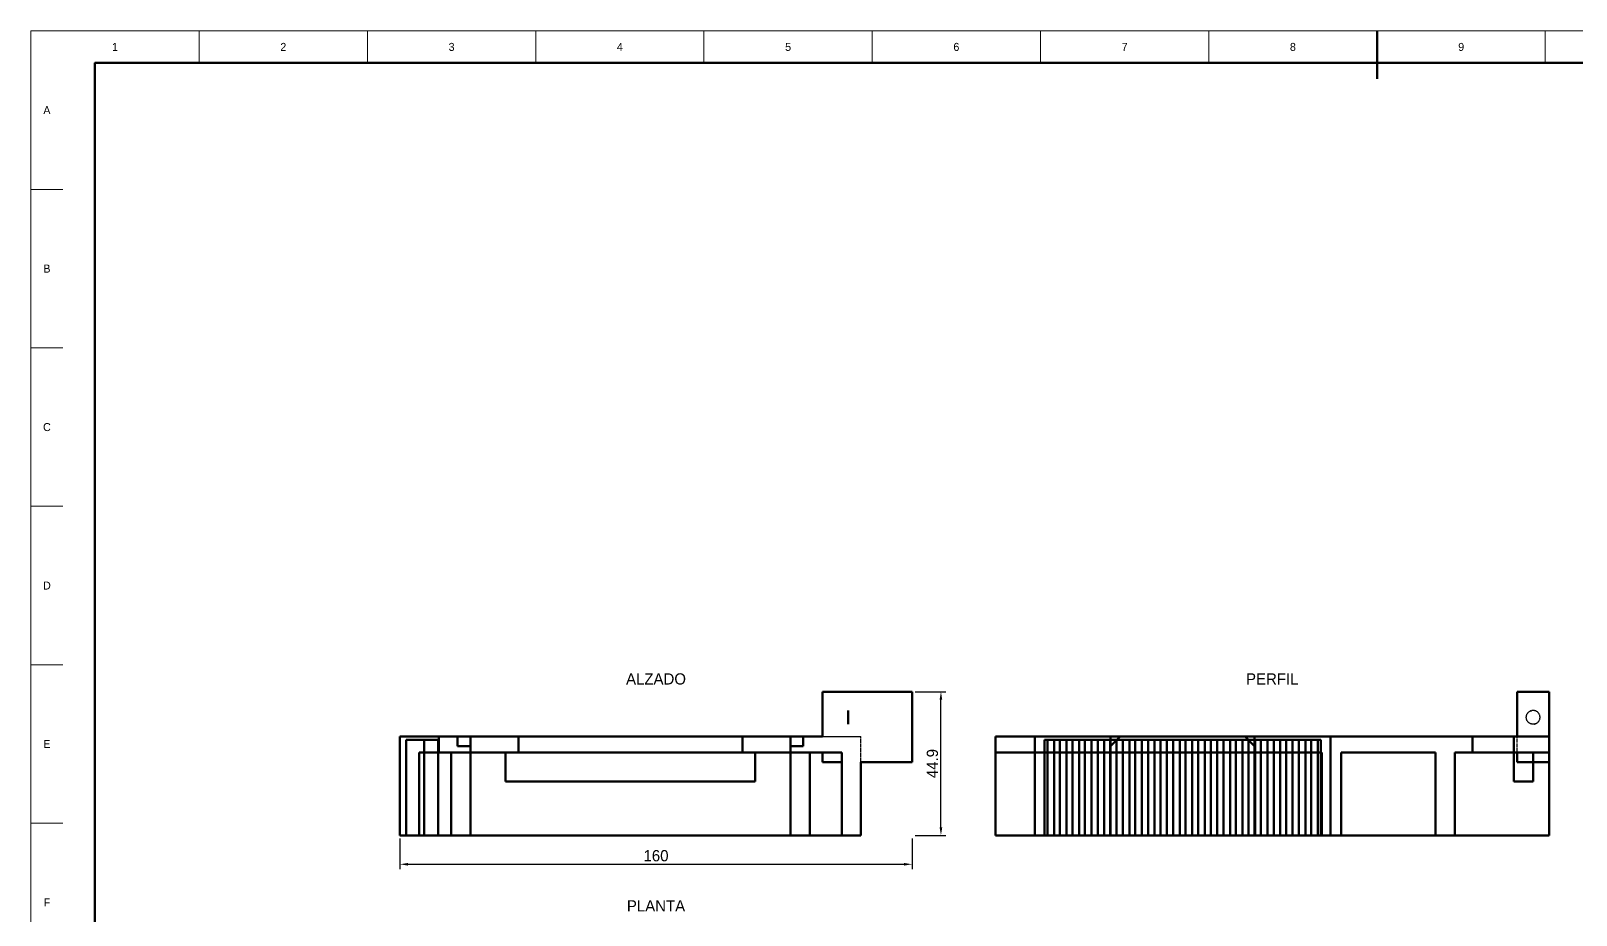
# Model space of a CAD drawing. Header units: millimetres. Extents: x 0 to 841, y 0 to 594.
# Drawn here: x 0 to 482.7, y 317.8 to 594 of the extents above; entities that cross this region are included whole.
import ezdxf
from ezdxf.enums import TextEntityAlignment as Align

# ---------------------------------------------------------------- set-up
doc = ezdxf.new("R2010")
doc.units = ezdxf.units.MM
doc.linetypes.add('DASHED', pattern=[1.524, 1.27, -0.254])
for name, color, linetype, lineweight in [('COTAS', 7, 'CONTINUOUS', 25), ('FINA', 7, 'CONTINUOUS', 18), ('NORMA', 7, 'CONTINUOUS', 70), ('OCULTA', 8, 'DASHED', 25), ('TEXTO', 7, 'CONTINUOUS', 25), ('VISIBLE', 7, 'CONTINUOUS', 50)]:
    doc.layers.add(name, color=color, linetype=linetype, lineweight=lineweight)
doc.dimstyles.new('F3D_1000', dxfattribs={"dimtxt": 3.5, "dimasz": 2.5, "dimexe": 1.5, "dimexo": 1, "dimgap": 0.9, "dimtad": 1, "dimdec": 1, "dimdsep": 46, "dimcen": 2.5, "dimazin": 3, "dimtfac": 1, "dimtmove": 0, "dimatfit": 3})

msp = doc.modelspace()

# ---------------------------------------------------------------- linework, layer by layer
at = {"layer": 'FINA'}
for p, q in [((52.56, 584), (52.56, 594)), ((105.12, 584), (105.12, 594)), ((157.69, 584), (157.69, 594)), ((210.25, 584), (210.25, 594)), ((262.81, 584), (262.81, 594)), ((315.38, 584), (315.38, 594)), ((367.94, 584), (367.94, 594)), ((420.5, 584), (420.5, 594)), ((473.06, 584), (473.06, 594)), ((0, 544.5), (10, 544.5)), ((0, 495), (10, 495)), ((0, 445.5), (10, 445.5)), ((0, 396), (10, 396)), ((0, 346.5), (10, 346.5))]:
    msp.add_line(p, q, dxfattribs=at)
msp.add_lwpolyline([(0, 0), (841, 0), (841, 594), (0, 594)], close=True, dxfattribs=at)
at = {"layer": 'NORMA'}
msp.add_line((420.5, 594), (420.5, 579), dxfattribs=at)
msp.add_lwpolyline([(20, 10), (831, 10), (831, 584), (20, 584)], close=True, dxfattribs=at)
at = {"layer": 'OCULTA'}
for p, q in [((247.27, 373.58), (247.27, 387.58)), ((247.27, 387.58), (247.27, 387.58)), ((247.27, 387.58), (275.27, 387.58)), ((275.27, 365.58), (275.27, 387.58)), ((275.27, 387.58), (275.27, 387.58)), ((464.27, 365.58), (464.27, 387.58)), ((464.27, 387.58), (464.27, 387.58)), ((474.27, 387.58), (464.27, 387.58)), ((474.27, 365.58), (474.27, 387.58)), ((474.27, 387.58), (474.27, 387.58)), ((255.27, 381.72), (255.27, 381.73)), ((255.27, 381.71), (255.27, 381.72)), ((255.27, 381.69), (255.27, 381.71)), ((255.27, 381.65), (255.27, 381.69)), ((255.27, 381.61), (255.27, 381.65)), ((255.27, 381.56), (255.27, 381.61)), ((255.27, 381.51), (255.27, 381.56)), ((255.27, 381.44), (255.27, 381.51)), ((255.27, 381.37), (255.27, 381.44)), ((255.27, 381.28), (255.27, 381.37)), ((275.27, 381.72), (275.27, 381.73)), ((275.27, 381.71), (275.27, 381.72)), ((275.27, 381.69), (275.27, 381.71)), ((275.27, 381.65), (275.27, 381.69)), ((275.27, 381.61), (275.27, 381.65)), ((275.27, 381.56), (275.27, 381.61)), ((275.27, 381.51), (275.27, 381.56)), ((275.27, 381.44), (275.27, 381.51)), ((275.27, 381.37), (275.27, 381.44)), ((275.27, 381.28), (275.27, 381.37)), ((467.96, 381.28), (468.07, 381.37)), ((467.96, 381.28), (468.07, 381.37)), ((468.19, 381.44), (468.07, 381.37)), ((468.19, 381.44), (468.07, 381.37)), ((468.19, 381.44), (468.32, 381.51)), ((468.19, 381.44), (468.32, 381.51)), ((468.32, 381.51), (468.44, 381.56)), ((468.32, 381.51), (468.44, 381.56)), ((468.58, 381.61), (468.44, 381.56)), ((468.58, 381.61), (468.44, 381.56)), ((468.58, 381.61), (468.71, 381.65)), ((468.58, 381.61), (468.71, 381.65)), ((468.71, 381.65), (468.85, 381.69)), ((468.71, 381.65), (468.85, 381.69)), ((468.99, 381.71), (468.85, 381.69)), ((468.99, 381.71), (468.85, 381.69)), ((469.13, 381.72), (468.99, 381.71)), ((469.13, 381.72), (468.99, 381.71)), ((469.27, 381.73), (469.13, 381.72)), ((469.27, 381.73), (469.13, 381.72)), ((469.41, 381.72), (469.27, 381.73)), ((469.41, 381.72), (469.27, 381.73)), ((469.55, 381.71), (469.41, 381.72)), ((469.55, 381.71), (469.41, 381.72)), ((469.69, 381.69), (469.55, 381.71)), ((469.69, 381.69), (469.55, 381.71)), ((469.82, 381.65), (469.69, 381.69)), ((469.82, 381.65), (469.69, 381.69)), ((469.96, 381.61), (469.82, 381.65)), ((469.96, 381.61), (469.82, 381.65)), ((470.09, 381.56), (469.96, 381.61)), ((470.09, 381.56), (469.96, 381.61)), ((470.22, 381.51), (470.09, 381.56)), ((470.22, 381.51), (470.09, 381.56)), ((470.34, 381.44), (470.22, 381.51)), ((470.34, 381.44), (470.22, 381.51)), ((470.46, 381.37), (470.34, 381.44)), ((470.46, 381.37), (470.34, 381.44)), ((470.58, 381.28), (470.46, 381.37)), ((470.58, 381.28), (470.46, 381.37)), ((255.27, 381.19), (255.27, 381.28)), ((255.27, 381.1), (255.27, 381.19)), ((255.27, 381), (255.27, 381.1)), ((255.27, 380.89), (255.27, 381)), ((255.27, 380.77), (255.27, 380.89)), ((255.27, 380.65), (255.27, 380.77)), ((255.27, 380.53), (255.27, 380.65)), ((255.27, 380.4), (255.27, 380.53)), ((255.27, 380.27), (255.27, 380.4)), ((255.27, 380.13), (255.27, 380.27)), ((255.27, 380), (255.27, 380.13)), ((255.27, 379.86), (255.27, 380)), ((255.27, 379.72), (255.27, 379.86)), ((255.27, 379.58), (255.27, 379.72)), ((255.27, 379.44), (255.27, 379.58)), ((255.27, 379.3), (255.27, 379.44)), ((255.27, 379.16), (255.27, 379.3)), ((255.27, 379.02), (255.27, 379.16)), ((255.27, 378.89), (255.27, 379.02)), ((255.27, 378.76), (255.27, 378.89)), ((255.27, 378.63), (255.27, 378.76)), ((255.27, 378.5), (255.27, 378.63)), ((255.27, 378.38), (255.27, 378.5)), ((255.27, 378.27), (255.27, 378.38)), ((255.27, 378.27), (255.27, 378.16)), ((255.27, 378.06), (255.27, 378.16)), ((255.27, 377.96), (255.27, 378.06)), ((255.27, 377.87), (255.27, 377.96)), ((255.27, 377.87), (255.27, 377.79)), ((255.27, 377.72), (255.27, 377.79)), ((255.27, 377.65), (255.27, 377.72)), ((255.27, 377.65), (255.27, 377.59)), ((255.27, 377.54), (255.27, 377.59)), ((255.27, 377.54), (255.27, 377.5)), ((255.27, 377.47), (255.27, 377.5)), ((255.27, 377.45), (255.27, 377.47)), ((255.27, 377.45), (255.27, 377.43)), ((255.27, 377.43), (255.27, 377.43)), ((275.27, 381.19), (275.27, 381.28)), ((275.27, 381.1), (275.27, 381.19)), ((275.27, 381), (275.27, 381.1)), ((275.27, 380.89), (275.27, 381)), ((275.27, 380.77), (275.27, 380.89)), ((275.27, 380.65), (275.27, 380.77)), ((275.27, 380.53), (275.27, 380.65)), ((275.27, 380.4), (275.27, 380.53)), ((275.27, 380.27), (275.27, 380.4)), ((275.27, 380.13), (275.27, 380.27)), ((275.27, 380), (275.27, 380.13)), ((275.27, 379.86), (275.27, 380)), ((275.27, 379.72), (275.27, 379.86)), ((275.27, 379.58), (275.27, 379.72)), ((275.27, 379.44), (275.27, 379.58)), ((275.27, 379.3), (275.27, 379.44)), ((275.27, 379.16), (275.27, 379.3)), ((275.27, 379.02), (275.27, 379.16)), ((275.27, 378.89), (275.27, 379.02)), ((275.27, 378.76), (275.27, 378.89)), ((275.27, 378.63), (275.27, 378.76)), ((275.27, 378.5), (275.27, 378.63)), ((275.27, 378.38), (275.27, 378.5)), ((275.27, 378.27), (275.27, 378.38)), ((275.27, 378.27), (275.27, 378.16)), ((275.27, 378.06), (275.27, 378.16)), ((275.27, 377.96), (275.27, 378.06)), ((275.27, 377.87), (275.27, 377.96)), ((275.27, 377.87), (275.27, 377.79)), ((275.27, 377.72), (275.27, 377.79)), ((275.27, 377.65), (275.27, 377.72)), ((275.27, 377.65), (275.27, 377.59)), ((275.27, 377.54), (275.27, 377.59)), ((275.27, 377.54), (275.27, 377.5)), ((275.27, 377.47), (275.27, 377.5)), ((275.27, 377.45), (275.27, 377.47)), ((275.27, 377.45), (275.27, 377.43)), ((275.27, 377.43), (275.27, 377.43)), ((467.12, 379.72), (467.14, 379.86)), ((467.12, 379.72), (467.14, 379.86)), ((467.12, 379.58), (467.12, 379.72)), ((467.12, 379.58), (467.12, 379.72)), ((467.12, 379.44), (467.12, 379.58)), ((467.12, 379.44), (467.12, 379.58)), ((467.14, 379.3), (467.12, 379.44)), ((467.14, 379.3), (467.12, 379.44)), ((467.14, 379.86), (467.16, 380)), ((467.14, 379.86), (467.16, 380)), ((467.16, 379.16), (467.14, 379.3)), ((467.16, 379.16), (467.14, 379.3)), ((467.16, 380), (467.19, 380.13)), ((467.16, 380), (467.19, 380.13)), ((467.19, 379.02), (467.16, 379.16)), ((467.19, 379.02), (467.16, 379.16)), ((467.19, 380.13), (467.23, 380.27)), ((467.19, 380.13), (467.23, 380.27)), ((467.23, 378.89), (467.19, 379.02)), ((467.23, 378.89), (467.19, 379.02)), ((467.23, 380.27), (467.28, 380.4)), ((467.23, 380.27), (467.28, 380.4)), ((467.28, 378.76), (467.23, 378.89)), ((467.28, 378.76), (467.23, 378.89)), ((467.28, 380.4), (467.34, 380.53)), ((467.28, 380.4), (467.34, 380.53)), ((467.34, 378.63), (467.28, 378.76)), ((467.34, 378.63), (467.28, 378.76)), ((467.34, 380.53), (467.4, 380.65)), ((467.34, 380.53), (467.4, 380.65)), ((467.4, 378.5), (467.34, 378.63)), ((467.4, 378.5), (467.34, 378.63)), ((467.4, 380.65), (467.48, 380.77)), ((467.4, 380.65), (467.48, 380.77)), ((467.48, 378.38), (467.4, 378.5)), ((467.48, 378.38), (467.4, 378.5)), ((467.56, 380.89), (467.48, 380.77)), ((467.56, 380.89), (467.48, 380.77)), ((467.56, 378.27), (467.48, 378.38)), ((467.56, 378.27), (467.48, 378.38)), ((467.56, 380.89), (467.65, 381)), ((467.56, 380.89), (467.65, 381)), ((467.65, 378.16), (467.56, 378.27)), ((467.65, 378.16), (467.56, 378.27)), ((467.65, 381), (467.75, 381.1)), ((467.65, 381), (467.75, 381.1)), ((467.75, 378.06), (467.65, 378.16)), ((467.75, 378.06), (467.65, 378.16)), ((467.85, 381.19), (467.75, 381.1)), ((467.85, 381.19), (467.75, 381.1)), ((467.85, 377.96), (467.75, 378.06)), ((467.85, 377.96), (467.75, 378.06)), ((467.85, 381.19), (467.96, 381.28)), ((467.85, 381.19), (467.96, 381.28)), ((467.96, 377.87), (467.85, 377.96)), ((467.96, 377.87), (467.85, 377.96)), ((468.07, 377.79), (467.96, 377.87)), ((468.07, 377.79), (467.96, 377.87)), ((468.19, 377.72), (468.07, 377.79)), ((468.19, 377.72), (468.07, 377.79)), ((468.32, 377.65), (468.19, 377.72)), ((468.32, 377.65), (468.19, 377.72)), ((468.44, 377.59), (468.32, 377.65)), ((468.44, 377.59), (468.32, 377.65)), ((468.58, 377.54), (468.44, 377.59)), ((468.58, 377.54), (468.44, 377.59)), ((468.71, 377.5), (468.58, 377.54)), ((468.71, 377.5), (468.58, 377.54)), ((468.85, 377.47), (468.71, 377.5)), ((468.85, 377.47), (468.71, 377.5)), ((468.99, 377.45), (468.85, 377.47)), ((468.99, 377.45), (468.85, 377.47)), ((469.13, 377.43), (468.99, 377.45)), ((469.13, 377.43), (468.99, 377.45)), ((469.27, 377.43), (469.13, 377.43)), ((469.27, 377.43), (469.13, 377.43)), ((469.41, 377.43), (469.27, 377.43)), ((469.41, 377.43), (469.27, 377.43)), ((469.55, 377.45), (469.41, 377.43)), ((469.55, 377.45), (469.41, 377.43)), ((469.55, 377.45), (469.69, 377.47)), ((469.55, 377.45), (469.69, 377.47)), ((469.69, 377.47), (469.82, 377.5)), ((469.69, 377.47), (469.82, 377.5)), ((469.96, 377.54), (469.82, 377.5)), ((469.96, 377.54), (469.82, 377.5)), ((469.96, 377.54), (470.09, 377.59)), ((469.96, 377.54), (470.09, 377.59)), ((470.22, 377.65), (470.09, 377.59)), ((470.22, 377.65), (470.09, 377.59)), ((470.22, 377.65), (470.34, 377.72)), ((470.22, 377.65), (470.34, 377.72)), ((470.34, 377.72), (470.46, 377.79)), ((470.34, 377.72), (470.46, 377.79)), ((470.58, 377.87), (470.46, 377.79)), ((470.58, 377.87), (470.46, 377.79)), ((470.68, 381.19), (470.58, 381.28)), ((470.68, 381.19), (470.58, 381.28)), ((470.58, 377.87), (470.68, 377.96)), ((470.58, 377.87), (470.68, 377.96)), ((470.79, 381.1), (470.68, 381.19)), ((470.79, 381.1), (470.68, 381.19)), ((470.68, 377.96), (470.79, 378.06)), ((470.68, 377.96), (470.79, 378.06)), ((470.88, 381), (470.79, 381.1)), ((470.88, 381), (470.79, 381.1)), ((470.79, 378.06), (470.88, 378.16)), ((470.79, 378.06), (470.88, 378.16)), ((470.97, 380.89), (470.88, 381)), ((470.97, 380.89), (470.88, 381)), ((470.97, 378.27), (470.88, 378.16)), ((470.97, 378.27), (470.88, 378.16)), ((471.05, 380.77), (470.97, 380.89)), ((471.05, 380.77), (470.97, 380.89)), ((470.97, 378.27), (471.05, 378.38)), ((470.97, 378.27), (471.05, 378.38)), ((471.13, 380.65), (471.05, 380.77)), ((471.13, 380.65), (471.05, 380.77)), ((471.05, 378.38), (471.13, 378.5)), ((471.05, 378.38), (471.13, 378.5)), ((471.19, 380.53), (471.13, 380.65)), ((471.19, 380.53), (471.13, 380.65)), ((471.13, 378.5), (471.19, 378.63)), ((471.13, 378.5), (471.19, 378.63)), ((471.25, 380.4), (471.19, 380.53)), ((471.25, 380.4), (471.19, 380.53)), ((471.19, 378.63), (471.25, 378.76)), ((471.19, 378.63), (471.25, 378.76)), ((471.3, 380.27), (471.25, 380.4)), ((471.3, 380.27), (471.25, 380.4)), ((471.25, 378.76), (471.3, 378.89)), ((471.25, 378.76), (471.3, 378.89)), ((471.34, 380.13), (471.3, 380.27)), ((471.34, 380.13), (471.3, 380.27)), ((471.3, 378.89), (471.34, 379.02)), ((471.3, 378.89), (471.34, 379.02)), ((471.38, 380), (471.34, 380.13)), ((471.38, 380), (471.34, 380.13)), ((471.34, 379.02), (471.38, 379.16)), ((471.34, 379.02), (471.38, 379.16)), ((471.4, 379.86), (471.38, 380)), ((471.4, 379.86), (471.38, 380)), ((471.38, 379.16), (471.4, 379.3)), ((471.38, 379.16), (471.4, 379.3)), ((471.41, 379.72), (471.4, 379.86)), ((471.41, 379.72), (471.4, 379.86)), ((471.4, 379.3), (471.41, 379.44)), ((471.4, 379.3), (471.41, 379.44)), ((471.42, 379.58), (471.41, 379.72)), ((471.42, 379.58), (471.41, 379.72)), ((471.41, 379.44), (471.42, 379.58)), ((471.41, 379.44), (471.42, 379.58)), ((115.27, 342.68), (115.27, 373.58)), ((115.27, 373.58), (115.27, 373.58)), ((115.27, 373.58), (127.38, 373.58)), ((115.27, 342.68), (115.27, 373.58)), ((115.27, 373.58), (115.27, 373.58)), ((115.27, 373.58), (121.27, 373.58)), ((117.27, 342.68), (117.27, 372.58)), ((117.27, 372.58), (117.27, 372.58)), ((117.27, 342.68), (117.27, 372.58)), ((117.27, 372.58), (117.27, 372.58)), ((117.27, 372.58), (122.89, 372.58)), ((117.27, 372.58), (122.89, 372.58)), ((117.27, 342.68), (117.27, 372.58)), ((117.27, 372.58), (117.27, 372.58)), ((117.27, 372.58), (122.89, 372.58)), ((117.27, 342.68), (117.27, 372.58)), ((117.27, 372.58), (117.27, 372.58)), ((117.27, 342.68), (117.27, 372.58)), ((117.27, 372.58), (117.27, 372.58)), ((117.27, 372.58), (122.89, 372.58)), ((117.27, 342.68), (117.27, 372.58)), ((117.27, 372.58), (117.27, 372.58)), ((117.27, 372.58), (122.89, 372.58)), ((117.27, 372.58), (122.89, 372.58)), ((117.27, 342.68), (117.27, 372.58)), ((117.27, 372.58), (117.27, 372.58)), ((117.27, 372.58), (122.89, 372.58)), ((117.27, 342.68), (117.27, 372.58)), ((117.27, 372.58), (117.27, 372.58)), ((117.27, 342.68), (117.27, 372.58)), ((117.27, 372.58), (117.27, 372.58)), ((117.27, 372.58), (122.89, 372.58)), ((117.27, 342.68), (117.27, 372.58)), ((117.27, 372.58), (117.27, 372.58)), ((117.27, 372.58), (122.89, 372.58)), ((117.27, 372.58), (122.89, 372.58)), ((117.27, 342.68), (117.27, 372.58)), ((117.27, 372.58), (117.27, 372.58)), ((117.27, 372.58), (122.89, 372.58)), ((121.27, 373.58), (259.27, 373.58)), ((122.89, 372.58), (122.89, 372.58)), ((122.89, 342.68), (122.89, 372.58)), ((122.89, 372.58), (122.89, 372.58)), ((122.89, 342.68), (122.89, 372.58)), ((122.89, 372.58), (122.89, 372.58)), ((122.89, 342.68), (122.89, 372.58)), ((122.89, 372.58), (122.89, 372.58)), ((122.89, 342.68), (122.89, 372.58)), ((122.89, 372.58), (122.89, 372.58)), ((122.89, 342.68), (122.89, 372.58)), ((122.89, 372.58), (122.89, 372.58)), ((122.89, 342.68), (122.89, 372.58)), ((122.89, 372.58), (122.89, 372.58)), ((122.89, 342.68), (122.89, 372.58)), ((122.89, 372.58), (122.89, 372.58)), ((122.89, 342.68), (122.89, 372.58)), ((122.89, 372.58), (122.89, 372.58)), ((122.89, 342.68), (122.89, 372.58)), ((122.89, 372.58), (122.89, 372.58)), ((122.89, 342.68), (122.89, 372.58)), ((122.89, 372.58), (122.89, 372.58)), ((122.89, 342.68), (122.89, 372.58)), ((122.89, 342.68), (122.89, 372.58)), ((122.89, 372.58), (122.89, 372.58)), ((122.89, 372.58), (127.27, 372.58)), ((127.27, 372.58), (127.27, 372.58)), ((127.27, 342.68), (127.27, 372.58)), ((127.38, 342.68), (127.38, 373.58)), ((127.38, 373.58), (127.38, 373.58)), ((133.27, 370.58), (133.27, 373.58)), ((133.27, 373.58), (133.27, 373.58)), ((133.27, 370.58), (133.27, 373.58)), ((133.27, 373.58), (133.27, 373.58)), ((133.27, 373.58), (137.27, 373.58)), ((133.27, 373.58), (241.27, 373.58)), ((137.27, 373.58), (137.27, 373.58)), ((137.27, 370.58), (137.27, 373.58)), ((152.27, 368.58), (152.27, 373.58)), ((152.27, 373.58), (152.27, 373.58)), ((152.27, 373.58), (222.27, 373.58)), ((222.27, 368.58), (222.27, 373.58)), ((222.27, 373.58), (222.27, 373.58)), ((237.27, 373.58), (237.27, 373.58)), ((237.27, 370.58), (237.27, 373.58)), ((237.27, 373.58), (241.27, 373.58)), ((241.27, 370.58), (241.27, 373.58)), ((241.27, 373.58), (241.27, 373.58)), ((241.27, 370.58), (241.27, 373.58)), ((241.27, 373.58), (241.27, 373.58)), ((247.27, 373.58), (247.27, 373.58)), ((247.27, 373.58), (259.27, 373.58)), ((259.27, 365.58), (259.27, 373.58)), ((259.27, 373.58), (259.27, 373.58)), ((259.27, 368.58), (259.27, 373.58)), ((301.27, 373.58), (301.27, 373.58)), ((301.27, 373.58), (301.27, 373.58)), ((464.27, 373.58), (301.27, 373.58)), ((301.27, 368.58), (301.27, 373.58)), ((313.57, 373.58), (313.57, 373.58)), ((402.97, 372.58), (316.57, 372.58)), ((316.57, 342.68), (316.57, 372.58)), ((316.57, 372.58), (316.57, 372.58)), ((337.27, 370.58), (340.27, 373.58)), ((337.27, 370.58), (337.27, 373.58)), ((340.27, 373.58), (337.27, 373.58)), ((337.27, 370.58), (340.27, 373.58)), ((337.27, 373.58), (337.27, 373.58)), ((379.27, 373.58), (340.27, 373.58)), ((340.27, 373.58), (340.27, 373.58)), ((340.27, 373.58), (340.27, 373.58)), ((382.27, 370.58), (379.27, 373.58)), ((382.27, 373.58), (379.27, 373.58)), ((379.27, 373.58), (379.27, 373.58)), ((382.27, 370.58), (379.27, 373.58)), ((379.27, 373.58), (379.27, 373.58)), ((382.27, 370.58), (382.27, 373.58)), ((382.27, 373.58), (382.27, 373.58)), ((402.97, 342.68), (402.97, 372.58)), ((402.97, 372.58), (402.97, 372.58)), ((405.97, 373.58), (405.97, 373.58)), ((463.27, 373.58), (450.27, 373.58)), ((450.27, 368.58), (450.27, 373.58)), ((450.27, 373.58), (450.27, 373.58)), ((463.27, 368.58), (463.27, 373.58)), ((463.27, 373.58), (463.27, 373.58)), ((464.27, 373.58), (464.27, 373.58)), ((464.27, 365.58), (464.27, 373.58)), ((474.27, 373.58), (474.27, 373.58)), ((474.27, 373.58), (474.27, 373.58)), ((121.27, 368.58), (121.27, 368.58)), ((121.27, 342.68), (121.27, 368.58)), ((121.27, 368.58), (121.27, 368.58)), ((121.27, 342.68), (121.27, 368.58)), ((121.27, 368.58), (121.27, 368.58)), ((121.27, 368.58), (253.27, 368.58)), ((121.27, 368.58), (253.27, 368.58)), ((127.38, 342.68), (127.38, 368.58)), ((127.38, 368.58), (127.38, 368.58)), ((127.38, 368.58), (253.27, 368.58)), ((131.27, 368.58), (131.27, 368.58)), ((131.27, 342.68), (131.27, 368.58)), ((131.27, 368.58), (243.27, 368.58)), ((137.27, 342.68), (137.27, 370.58)), ((148.27, 359.58), (148.27, 368.58)), ((148.27, 368.58), (148.27, 368.58)), ((148.27, 368.58), (152.27, 368.58)), ((152.27, 368.58), (152.27, 368.58)), ((222.27, 368.58), (226.27, 368.58)), ((222.27, 368.58), (222.27, 368.58)), ((226.27, 359.58), (226.27, 368.58)), ((226.27, 368.58), (226.27, 368.58)), ((237.27, 368.58), (237.27, 370.58)), ((237.27, 342.68), (237.27, 368.58)), ((243.27, 368.58), (243.27, 368.58)), ((243.27, 342.68), (243.27, 368.58)), ((247.27, 365.58), (247.27, 368.58)), ((247.27, 368.58), (247.27, 368.58)), ((247.27, 368.58), (253.27, 368.58)), ((253.27, 365.58), (253.27, 368.58)), ((253.27, 368.58), (253.27, 368.58)), ((253.27, 342.68), (253.27, 368.58)), ((253.27, 368.58), (253.27, 368.58)), ((253.27, 342.68), (253.27, 368.58)), ((253.27, 368.58), (253.27, 368.58)), ((253.27, 342.68), (253.27, 368.58)), ((259.27, 342.68), (259.27, 368.58)), ((301.27, 342.68), (301.27, 368.58)), ((313.57, 368.58), (301.27, 368.58)), ((301.27, 368.58), (301.27, 368.58)), ((301.27, 342.68), (301.27, 368.58)), ((313.57, 342.68), (313.57, 368.58)), ((313.57, 368.58), (313.57, 368.58)), ((331.27, 368.58), (331.27, 368.58)), ((388.27, 368.58), (331.27, 368.58)), ((331.27, 342.68), (331.27, 368.58)), ((337.27, 342.68), (337.27, 370.58)), ((337.27, 370.58), (337.27, 370.58)), ((337.27, 370.58), (337.27, 370.58)), ((382.27, 342.68), (382.27, 370.58)), ((382.27, 370.58), (382.27, 370.58)), ((382.27, 370.58), (382.27, 370.58)), ((388.27, 368.58), (388.27, 368.58)), ((388.27, 342.68), (388.27, 368.58)), ((403.27, 368.58), (403.27, 368.58)), ((409.27, 342.68), (409.27, 368.58)), ((438.77, 368.58), (409.27, 368.58)), ((409.27, 368.58), (409.27, 368.58)), ((438.77, 342.68), (438.77, 368.58)), ((438.77, 368.58), (438.77, 368.58)), ((444.77, 342.68), (444.77, 368.58)), ((474.27, 368.58), (444.77, 368.58)), ((444.77, 368.58), (444.77, 368.58)), ((463.27, 368.58), (450.27, 368.58)), ((450.27, 368.58), (450.27, 368.58)), ((463.27, 368.58), (463.27, 368.58)), ((463.27, 359.58), (463.27, 368.58)), ((463.27, 368.58), (463.27, 368.58)), ((469.27, 368.58), (463.27, 368.58)), ((464.27, 368.58), (464.27, 368.58)), ((469.27, 368.58), (469.27, 368.58)), ((469.27, 359.58), (469.27, 368.58)), ((474.27, 342.68), (474.27, 368.58)), ((474.27, 368.58), (474.27, 368.58)), ((247.27, 365.58), (247.27, 365.58)), ((247.27, 365.58), (253.27, 365.58)), ((253.27, 365.58), (253.27, 365.58)), ((259.27, 365.58), (259.27, 365.58)), ((259.27, 365.58), (275.27, 365.58)), ((275.27, 365.58), (275.27, 365.58)), ((464.27, 365.58), (464.27, 365.58)), ((474.27, 365.58), (464.27, 365.58)), ((464.27, 365.58), (464.27, 365.58)), ((474.27, 365.58), (464.27, 365.58)), ((474.27, 365.58), (474.27, 365.58)), ((474.27, 342.68), (474.27, 365.58)), ((474.27, 365.58), (474.27, 365.58)), ((148.27, 359.58), (148.27, 359.58)), ((148.27, 359.58), (226.27, 359.58)), ((226.27, 359.58), (226.27, 359.58)), ((463.27, 359.58), (463.27, 359.58)), ((469.27, 359.58), (463.27, 359.58)), ((469.27, 359.58), (469.27, 359.58)), ((115.27, 342.68), (115.27, 342.68)), ((115.27, 342.68), (127.38, 342.68)), ((115.27, 342.68), (115.27, 342.68)), ((115.27, 342.68), (121.27, 342.68)), ((117.27, 342.68), (117.27, 342.68)), ((117.27, 342.68), (117.27, 342.68)), ((117.27, 342.68), (122.89, 342.68)), ((117.27, 342.68), (122.89, 342.68)), ((117.27, 342.68), (117.27, 342.68)), ((117.27, 342.68), (122.89, 342.68)), ((117.27, 342.68), (117.27, 342.68)), ((117.27, 342.68), (117.27, 342.68)), ((117.27, 342.68), (122.89, 342.68)), ((117.27, 342.68), (117.27, 342.68)), ((117.27, 342.68), (122.89, 342.68)), ((117.27, 342.68), (122.89, 342.68)), ((117.27, 342.68), (117.27, 342.68)), ((117.27, 342.68), (122.89, 342.68)), ((117.27, 342.68), (117.27, 342.68)), ((117.27, 342.68), (117.27, 342.68)), ((117.27, 342.68), (122.89, 342.68)), ((117.27, 342.68), (117.27, 342.68)), ((117.27, 342.68), (122.89, 342.68)), ((117.27, 342.68), (122.89, 342.68)), ((117.27, 342.68), (117.27, 342.68)), ((117.27, 342.68), (122.89, 342.68)), ((121.27, 342.68), (121.27, 342.68)), ((121.27, 342.68), (121.27, 342.68)), ((121.27, 342.68), (121.27, 342.68)), ((121.27, 342.68), (253.27, 342.68)), ((122.89, 342.68), (122.89, 342.68)), ((122.89, 342.68), (122.89, 342.68)), ((122.89, 342.68), (122.89, 342.68)), ((122.89, 342.68), (122.89, 342.68)), ((122.89, 342.68), (122.89, 342.68)), ((122.89, 342.68), (122.89, 342.68)), ((122.89, 342.68), (122.89, 342.68)), ((122.89, 342.68), (122.89, 342.68)), ((122.89, 342.68), (122.89, 342.68)), ((122.89, 342.68), (122.89, 342.68)), ((122.89, 342.68), (122.89, 342.68)), ((122.89, 342.68), (122.89, 342.68)), ((122.89, 342.68), (127.27, 342.68)), ((127.27, 342.68), (127.27, 342.68)), ((127.38, 342.68), (127.38, 342.68)), ((127.38, 342.68), (253.27, 342.68)), ((131.27, 342.68), (131.27, 342.68)), ((131.27, 342.68), (243.27, 342.68)), ((137.27, 342.68), (137.27, 342.68)), ((137.27, 342.68), (237.27, 342.68)), ((237.27, 342.68), (237.27, 342.68)), ((243.27, 342.68), (243.27, 342.68)), ((253.27, 342.68), (253.27, 342.68)), ((253.27, 342.68), (253.27, 342.68)), ((253.27, 342.68), (253.27, 342.68)), ((253.27, 342.68), (259.27, 342.68)), ((259.27, 342.68), (259.27, 342.68)), ((313.57, 342.68), (301.27, 342.68)), ((301.27, 342.68), (301.27, 342.68)), ((474.27, 342.68), (301.27, 342.68)), ((301.27, 342.68), (301.27, 342.68)), ((313.57, 342.68), (313.57, 342.68)), ((402.97, 342.68), (316.57, 342.68)), ((316.57, 342.68), (316.57, 342.68)), ((331.27, 342.68), (331.27, 342.68)), ((388.27, 342.68), (331.27, 342.68)), ((382.27, 342.68), (337.27, 342.68)), ((337.27, 342.68), (337.27, 342.68)), ((382.27, 342.68), (382.27, 342.68)), ((388.27, 342.68), (388.27, 342.68)), ((402.97, 342.68), (402.97, 342.68)), ((403.27, 342.68), (403.27, 342.68)), ((405.97, 342.68), (405.97, 342.68)), ((438.77, 342.68), (409.27, 342.68)), ((409.27, 342.68), (409.27, 342.68)), ((438.77, 342.68), (438.77, 342.68)), ((474.27, 342.68), (444.77, 342.68)), ((444.77, 342.68), (444.77, 342.68)), ((474.27, 342.68), (474.27, 342.68)), ((474.27, 342.68), (474.27, 342.68))]:
    msp.add_line(p, q, dxfattribs=at)
at = {"layer": 'VISIBLE'}
for p, q in [((247.27, 373.58), (247.27, 387.58)), ((247.27, 387.58), (275.27, 387.58)), ((247.27, 373.58), (247.27, 387.58)), ((247.27, 387.58), (247.27, 387.58)), ((247.27, 387.58), (247.27, 387.58)), ((247.27, 387.58), (275.27, 387.58)), ((275.27, 365.58), (275.27, 387.58)), ((275.27, 387.58), (275.27, 387.58)), ((275.27, 387.58), (275.27, 387.58)), ((275.27, 387.58), (275.27, 365.58)), ((464.27, 373.58), (464.27, 387.58)), ((474.27, 387.58), (464.27, 387.58)), ((464.27, 373.58), (464.27, 387.58)), ((464.27, 387.58), (464.27, 387.58)), ((464.27, 387.58), (464.27, 387.58)), ((464.27, 387.58), (474.27, 387.58)), ((474.27, 373.58), (474.27, 387.58)), ((474.27, 387.58), (474.27, 387.58)), ((474.27, 387.58), (474.27, 387.58)), ((474.27, 387.58), (474.27, 342.68)), ((255.27, 381.73), (255.27, 381.72)), ((255.27, 381.72), (255.27, 381.71)), ((255.27, 381.71), (255.27, 381.69)), ((255.27, 381.65), (255.27, 381.69)), ((255.27, 381.61), (255.27, 381.65)), ((255.27, 381.61), (255.27, 381.56)), ((255.27, 381.51), (255.27, 381.56)), ((255.27, 381.44), (255.27, 381.51)), ((255.27, 381.44), (255.27, 381.37)), ((255.27, 381.28), (255.27, 381.37)), ((275.27, 381.73), (275.27, 381.72)), ((275.27, 381.72), (275.27, 381.71)), ((275.27, 381.71), (275.27, 381.69)), ((275.27, 381.65), (275.27, 381.69)), ((275.27, 381.61), (275.27, 381.65)), ((275.27, 381.61), (275.27, 381.56)), ((275.27, 381.51), (275.27, 381.56)), ((275.27, 381.44), (275.27, 381.51)), ((275.27, 381.44), (275.27, 381.37)), ((275.27, 381.28), (275.27, 381.37)), ((255.27, 381.19), (255.27, 381.28)), ((255.27, 381.19), (255.27, 381.1)), ((255.27, 381), (255.27, 381.1)), ((255.27, 380.89), (255.27, 381)), ((255.27, 380.89), (255.27, 380.77)), ((255.27, 380.65), (255.27, 380.77)), ((255.27, 380.53), (255.27, 380.65)), ((255.27, 380.4), (255.27, 380.53)), ((255.27, 380.27), (255.27, 380.4)), ((255.27, 380.13), (255.27, 380.27)), ((255.27, 380), (255.27, 380.13)), ((255.27, 379.86), (255.27, 380)), ((255.27, 379.72), (255.27, 379.86)), ((255.27, 379.58), (255.27, 379.72)), ((255.27, 379.44), (255.27, 379.58)), ((255.27, 379.3), (255.27, 379.44)), ((255.27, 379.16), (255.27, 379.3)), ((255.27, 379.02), (255.27, 379.16)), ((255.27, 378.89), (255.27, 379.02)), ((255.27, 378.76), (255.27, 378.89)), ((255.27, 378.63), (255.27, 378.76)), ((255.27, 378.5), (255.27, 378.63)), ((255.27, 378.38), (255.27, 378.5)), ((255.27, 378.27), (255.27, 378.38)), ((255.27, 378.16), (255.27, 378.27)), ((255.27, 378.06), (255.27, 378.16)), ((255.27, 377.96), (255.27, 378.06)), ((255.27, 377.87), (255.27, 377.96)), ((255.27, 377.79), (255.27, 377.87)), ((255.27, 377.72), (255.27, 377.79)), ((255.27, 377.65), (255.27, 377.72)), ((255.27, 377.59), (255.27, 377.65)), ((255.27, 377.54), (255.27, 377.59)), ((255.27, 377.5), (255.27, 377.54)), ((255.27, 377.47), (255.27, 377.5)), ((255.27, 377.45), (255.27, 377.47)), ((255.27, 377.43), (255.27, 377.45)), ((255.27, 377.43), (255.27, 377.43)), ((275.27, 381.19), (275.27, 381.28)), ((275.27, 381.19), (275.27, 381.1)), ((275.27, 381), (275.27, 381.1)), ((275.27, 380.89), (275.27, 381)), ((275.27, 380.89), (275.27, 380.77)), ((275.27, 380.65), (275.27, 380.77)), ((275.27, 380.53), (275.27, 380.65)), ((275.27, 380.4), (275.27, 380.53)), ((275.27, 380.27), (275.27, 380.4)), ((275.27, 380.13), (275.27, 380.27)), ((275.27, 380), (275.27, 380.13)), ((275.27, 379.86), (275.27, 380)), ((275.27, 379.72), (275.27, 379.86)), ((275.27, 379.58), (275.27, 379.72)), ((275.27, 379.44), (275.27, 379.58)), ((275.27, 379.3), (275.27, 379.44)), ((275.27, 379.16), (275.27, 379.3)), ((275.27, 379.02), (275.27, 379.16)), ((275.27, 378.89), (275.27, 379.02)), ((275.27, 378.76), (275.27, 378.89)), ((275.27, 378.63), (275.27, 378.76)), ((275.27, 378.5), (275.27, 378.63)), ((275.27, 378.38), (275.27, 378.5)), ((275.27, 378.27), (275.27, 378.38)), ((275.27, 378.16), (275.27, 378.27)), ((275.27, 378.06), (275.27, 378.16)), ((275.27, 377.96), (275.27, 378.06)), ((275.27, 377.87), (275.27, 377.96)), ((275.27, 377.79), (275.27, 377.87)), ((275.27, 377.72), (275.27, 377.79)), ((275.27, 377.65), (275.27, 377.72)), ((275.27, 377.59), (275.27, 377.65)), ((275.27, 377.54), (275.27, 377.59)), ((275.27, 377.5), (275.27, 377.54)), ((275.27, 377.47), (275.27, 377.5)), ((275.27, 377.45), (275.27, 377.47)), ((275.27, 377.43), (275.27, 377.45)), ((275.27, 377.43), (275.27, 377.43)), ((115.27, 342.68), (115.27, 373.58)), ((115.27, 373.58), (121.27, 373.58)), ((115.27, 342.68), (115.27, 373.58)), ((115.27, 373.58), (127.38, 373.58)), ((115.27, 373.58), (115.27, 373.58)), ((115.27, 373.58), (115.27, 373.58)), ((115.27, 373.58), (247.27, 373.58)), ((115.27, 342.68), (115.27, 373.58)), ((117.27, 342.68), (117.27, 372.58)), ((117.27, 372.58), (122.89, 372.58)), ((117.27, 342.68), (117.27, 372.58)), ((117.27, 372.58), (122.89, 372.58)), ((117.27, 342.68), (117.27, 372.58)), ((117.27, 372.58), (122.89, 372.58)), ((117.27, 342.68), (117.27, 372.58)), ((122.89, 372.58), (117.27, 372.58)), ((117.27, 342.68), (117.27, 372.58)), ((117.27, 372.58), (122.89, 372.58)), ((117.27, 342.68), (117.27, 372.58)), ((117.27, 372.58), (122.89, 372.58)), ((117.27, 342.68), (117.27, 372.58)), ((117.27, 342.68), (117.27, 372.58)), ((117.27, 372.58), (122.89, 372.58)), ((117.27, 372.58), (122.89, 372.58)), ((117.27, 342.68), (117.27, 372.58)), ((117.27, 372.58), (122.89, 372.58)), ((117.27, 342.68), (117.27, 372.58)), ((117.27, 372.58), (122.89, 372.58)), ((117.27, 342.68), (117.27, 372.58)), ((122.89, 372.58), (117.27, 372.58)), ((121.27, 373.58), (247.27, 373.58)), ((122.89, 342.68), (122.89, 372.58)), ((122.89, 342.68), (122.89, 372.58)), ((122.89, 342.68), (122.89, 372.58)), ((122.89, 372.58), (127.27, 372.58)), ((122.89, 342.68), (122.89, 372.58)), ((122.89, 342.68), (122.89, 372.58)), ((122.89, 342.68), (122.89, 372.58)), ((122.89, 342.68), (122.89, 372.58)), ((122.89, 342.68), (122.89, 372.58)), ((122.89, 342.68), (122.89, 372.58)), ((122.89, 342.68), (122.89, 372.58)), ((122.89, 342.68), (122.89, 372.58)), ((122.89, 342.68), (122.89, 372.58)), ((127.27, 342.68), (127.27, 372.58)), ((127.38, 368.58), (127.38, 373.58)), ((133.27, 370.58), (133.27, 373.58)), ((133.27, 373.58), (137.27, 373.58)), ((133.27, 370.58), (133.27, 373.58)), ((133.27, 373.58), (241.27, 373.58)), ((137.27, 370.58), (137.27, 373.58)), ((152.27, 368.58), (152.27, 373.58)), ((152.27, 373.58), (222.27, 373.58)), ((222.27, 368.58), (222.27, 373.58)), ((237.27, 370.58), (237.27, 373.58)), ((237.27, 373.58), (241.27, 373.58)), ((241.27, 370.58), (241.27, 373.58)), ((241.27, 370.58), (241.27, 373.58)), ((247.27, 373.58), (247.27, 373.58)), ((247.27, 373.58), (247.27, 373.58)), ((247.27, 373.58), (247.27, 373.58)), ((247.27, 373.58), (247.27, 373.58)), ((247.27, 373.58), (247.27, 373.58)), ((247.27, 373.58), (247.27, 373.58)), ((247.27, 373.58), (247.27, 373.58)), ((247.27, 373.58), (247.27, 373.58)), ((247.27, 373.58), (247.27, 373.58)), ((247.27, 373.58), (247.27, 373.58)), ((247.27, 373.58), (247.27, 373.58)), ((247.27, 373.58), (247.27, 373.58)), ((247.27, 373.58), (247.27, 373.58)), ((247.27, 373.58), (247.27, 373.58)), ((247.27, 373.58), (247.27, 373.58)), ((247.27, 373.58), (247.27, 373.58)), ((301.27, 342.68), (301.27, 373.58)), ((313.57, 373.58), (301.27, 373.58)), ((301.27, 342.68), (301.27, 373.58)), ((301.27, 373.58), (301.27, 373.58)), ((301.27, 373.58), (301.27, 373.58)), ((301.27, 373.58), (464.27, 373.58)), ((313.57, 342.68), (313.57, 373.58)), ((405.97, 373.58), (313.57, 373.58)), ((313.57, 368.58), (313.57, 373.58)), ((316.57, 342.68), (316.57, 372.58)), ((317.55, 372.58), (316.57, 372.58)), ((317.55, 342.68), (317.55, 372.58)), ((319.6, 372.58), (317.55, 372.58)), ((319.6, 342.68), (319.6, 372.58)), ((321.4, 372.58), (319.6, 372.58)), ((321.4, 342.68), (321.4, 372.58)), ((323.45, 372.58), (321.4, 372.58)), ((323.45, 342.68), (323.45, 372.58)), ((325.4, 372.58), (323.45, 372.58)), ((325.4, 342.68), (325.4, 372.58)), ((327.45, 372.58), (325.4, 372.58)), ((327.45, 342.68), (327.45, 372.58)), ((329.26, 372.58), (327.45, 372.58)), ((329.26, 342.68), (329.26, 372.58)), ((329.26, 372.58), (331.3, 372.58)), ((331.3, 342.68), (331.3, 372.58)), ((333.26, 372.58), (331.3, 372.58)), ((333.26, 342.68), (333.26, 372.58)), ((335.3, 372.58), (333.26, 372.58)), ((335.3, 342.68), (335.3, 372.58)), ((337.11, 372.58), (335.3, 372.58)), ((337.11, 342.68), (337.11, 372.58)), ((337.11, 372.58), (339.16, 372.58)), ((337.27, 370.58), (340.27, 373.58)), ((337.27, 370.58), (340.27, 373.58)), ((337.27, 370.58), (337.27, 373.58)), ((340.27, 373.58), (337.27, 373.58)), ((339.16, 342.68), (339.16, 372.58)), ((341.11, 372.58), (339.16, 372.58)), ((379.27, 373.58), (340.27, 373.58)), ((341.11, 342.68), (341.11, 372.58)), ((343.16, 372.58), (341.11, 372.58)), ((343.16, 342.68), (343.16, 372.58)), ((344.97, 372.58), (343.16, 372.58)), ((344.97, 342.68), (344.97, 372.58)), ((344.97, 372.58), (347.01, 372.58)), ((347.01, 342.68), (347.01, 372.58)), ((348.96, 372.58), (347.01, 372.58)), ((348.96, 342.68), (348.96, 372.58)), ((351.01, 372.58), (348.96, 372.58)), ((351.01, 342.68), (351.01, 372.58)), ((352.82, 372.58), (351.01, 372.58)), ((352.82, 342.68), (352.82, 372.58)), ((352.82, 372.58), (354.87, 372.58)), ((354.87, 342.68), (354.87, 372.58)), ((356.82, 372.58), (354.87, 372.58)), ((356.82, 342.68), (356.82, 372.58)), ((358.87, 372.58), (356.82, 372.58)), ((358.87, 342.68), (358.87, 372.58)), ((360.67, 372.58), (358.87, 372.58)), ((360.67, 342.68), (360.67, 372.58)), ((360.67, 372.58), (362.72, 372.58)), ((362.72, 342.68), (362.72, 372.58)), ((364.67, 372.58), (362.72, 372.58)), ((364.67, 342.68), (364.67, 372.58)), ((366.72, 372.58), (364.67, 372.58)), ((366.72, 342.68), (366.72, 372.58)), ((368.53, 372.58), (366.72, 372.58)), ((368.53, 342.68), (368.53, 372.58)), ((368.53, 372.58), (370.57, 372.58)), ((370.57, 342.68), (370.57, 372.58)), ((372.53, 372.58), (370.57, 372.58)), ((372.53, 342.68), (372.53, 372.58)), ((374.57, 372.58), (372.53, 372.58)), ((374.57, 342.68), (374.57, 372.58)), ((376.38, 372.58), (374.57, 372.58)), ((376.38, 342.68), (376.38, 372.58)), ((378.43, 372.58), (376.38, 372.58)), ((378.43, 342.68), (378.43, 372.58)), ((380.38, 372.58), (378.43, 372.58)), ((382.27, 370.58), (379.27, 373.58)), ((382.27, 370.58), (379.27, 373.58)), ((382.27, 373.58), (379.27, 373.58)), ((380.38, 342.68), (380.38, 372.58)), ((382.43, 372.58), (380.38, 372.58)), ((382.27, 370.58), (382.27, 373.58)), ((382.43, 342.68), (382.43, 372.58)), ((384.24, 372.58), (382.43, 372.58)), ((384.24, 342.68), (384.24, 372.58)), ((384.24, 372.58), (386.28, 372.58)), ((388.23, 372.58), (386.28, 372.58)), ((386.28, 342.68), (386.28, 372.58)), ((388.23, 342.68), (388.23, 372.58)), ((390.28, 372.58), (388.23, 372.58)), ((390.28, 342.68), (390.28, 372.58)), ((392.09, 372.58), (390.28, 372.58)), ((392.09, 342.68), (392.09, 372.58)), ((392.09, 372.58), (394.14, 372.58)), ((394.14, 342.68), (394.14, 372.58)), ((396.09, 372.58), (394.14, 372.58)), ((396.09, 342.68), (396.09, 372.58)), ((398.14, 372.58), (396.09, 372.58)), ((398.14, 342.68), (398.14, 372.58)), ((399.94, 372.58), (398.14, 372.58)), ((399.94, 342.68), (399.94, 372.58)), ((399.94, 372.58), (401.99, 372.58)), ((401.99, 342.68), (401.99, 372.58)), ((402.97, 372.58), (401.99, 372.58)), ((402.97, 342.68), (402.97, 372.58)), ((405.97, 342.68), (405.97, 373.58)), ((474.27, 373.58), (405.97, 373.58)), ((405.97, 342.68), (405.97, 373.58)), ((463.27, 373.58), (450.27, 373.58)), ((450.27, 368.58), (450.27, 373.58)), ((463.27, 368.58), (463.27, 373.58)), ((474.27, 373.58), (464.27, 373.58)), ((464.27, 373.58), (464.27, 373.58)), ((464.27, 373.58), (464.27, 373.58)), ((464.27, 373.58), (464.27, 373.58)), ((464.27, 373.58), (464.27, 373.58)), ((464.27, 373.58), (464.27, 373.58)), ((464.27, 373.58), (464.27, 373.58)), ((464.27, 373.58), (464.27, 373.58)), ((464.27, 373.58), (464.27, 373.58)), ((464.27, 373.58), (464.27, 373.58)), ((464.27, 373.58), (464.27, 373.58)), ((464.27, 373.58), (464.27, 373.58)), ((464.27, 373.58), (464.27, 373.58)), ((464.27, 373.58), (464.27, 373.58)), ((464.27, 373.58), (464.27, 373.58)), ((464.27, 373.58), (464.27, 373.58)), ((464.27, 373.58), (464.27, 373.58)), ((474.27, 342.68), (474.27, 373.58)), ((121.27, 342.68), (121.27, 368.58)), ((121.27, 342.68), (121.27, 368.58)), ((121.27, 342.68), (121.27, 368.58)), ((121.27, 342.68), (121.27, 368.58)), ((121.27, 368.58), (127.38, 368.58)), ((121.27, 368.58), (247.27, 368.58)), ((121.27, 368.58), (253.27, 368.58)), ((121.27, 368.58), (253.27, 368.58)), ((131.27, 342.68), (131.27, 368.58)), ((131.27, 368.58), (243.27, 368.58)), ((133.27, 370.58), (137.27, 370.58)), ((133.27, 370.58), (137.27, 370.58)), ((137.27, 342.68), (137.27, 370.58)), ((148.27, 359.58), (148.27, 368.58)), ((148.27, 368.58), (226.27, 368.58)), ((152.27, 368.58), (222.27, 368.58)), ((226.27, 359.58), (226.27, 368.58)), ((237.27, 370.58), (241.27, 370.58)), ((237.27, 368.58), (237.27, 370.58)), ((237.27, 370.58), (241.27, 370.58)), ((237.27, 342.68), (237.27, 368.58)), ((243.27, 342.68), (243.27, 368.58)), ((247.27, 365.58), (247.27, 368.58)), ((253.27, 342.68), (253.27, 368.58)), ((253.27, 342.68), (253.27, 368.58)), ((403.27, 368.58), (301.27, 368.58)), ((301.27, 342.68), (301.27, 368.58)), ((403.27, 368.58), (313.57, 368.58)), ((388.27, 368.58), (331.27, 368.58)), ((331.27, 342.68), (331.27, 368.58)), ((337.27, 368.58), (337.27, 370.58)), ((337.27, 342.68), (337.27, 368.58)), ((382.27, 368.58), (382.27, 370.58)), ((382.27, 342.68), (382.27, 368.58)), ((388.27, 342.68), (388.27, 368.58)), ((403.27, 342.68), (403.27, 368.58)), ((403.27, 342.68), (403.27, 368.58)), ((409.27, 342.68), (409.27, 368.58)), ((438.77, 368.58), (409.27, 368.58)), ((438.77, 342.68), (438.77, 368.58)), ((444.77, 342.68), (444.77, 368.58)), ((464.27, 368.58), (444.77, 368.58)), ((463.27, 368.58), (450.27, 368.58)), ((463.27, 359.58), (463.27, 368.58)), ((469.27, 368.58), (463.27, 368.58)), ((464.27, 365.58), (464.27, 368.58)), ((474.27, 368.58), (464.27, 368.58)), ((464.27, 365.58), (464.27, 368.58)), ((469.27, 359.58), (469.27, 368.58)), ((474.27, 365.58), (474.27, 368.58)), ((247.27, 365.58), (253.27, 365.58)), ((253.27, 342.68), (253.27, 365.58)), ((259.27, 342.68), (259.27, 365.58)), ((259.27, 365.58), (275.27, 365.58)), ((275.27, 365.58), (259.27, 365.58)), ((259.27, 365.58), (259.27, 365.58)), ((259.27, 365.58), (259.27, 365.58)), ((259.27, 365.58), (259.27, 365.58)), ((259.27, 365.58), (259.27, 365.58)), ((259.27, 365.58), (259.27, 365.58)), ((259.27, 365.58), (259.27, 365.58)), ((259.27, 365.58), (259.27, 365.58)), ((259.27, 365.58), (259.27, 365.58)), ((259.27, 365.58), (259.27, 365.58)), ((259.27, 365.58), (259.27, 365.58)), ((259.27, 365.58), (259.27, 365.58)), ((259.27, 365.58), (259.27, 365.58)), ((259.27, 365.58), (259.27, 365.58)), ((259.27, 365.58), (259.27, 365.58)), ((259.27, 365.58), (259.27, 365.58)), ((259.27, 365.58), (259.27, 365.58)), ((259.27, 365.58), (259.27, 342.68)), ((275.27, 365.58), (275.27, 365.58)), ((275.27, 365.58), (275.27, 365.58)), ((474.27, 365.58), (464.27, 365.58)), ((474.27, 365.58), (464.27, 365.58)), ((474.27, 342.68), (474.27, 365.58)), ((148.27, 359.58), (226.27, 359.58)), ((469.27, 359.58), (463.27, 359.58)), ((115.27, 342.68), (121.27, 342.68)), ((115.27, 342.68), (121.27, 342.68)), ((259.27, 342.68), (115.27, 342.68)), ((115.27, 342.68), (115.27, 342.68)), ((115.27, 342.68), (115.27, 342.68)), ((117.27, 342.68), (122.89, 342.68)), ((117.27, 342.68), (122.89, 342.68)), ((117.27, 342.68), (122.89, 342.68)), ((122.89, 342.68), (117.27, 342.68)), ((117.27, 342.68), (122.89, 342.68)), ((117.27, 342.68), (122.89, 342.68)), ((117.27, 342.68), (122.89, 342.68)), ((117.27, 342.68), (122.89, 342.68)), ((117.27, 342.68), (122.89, 342.68)), ((117.27, 342.68), (122.89, 342.68)), ((122.89, 342.68), (117.27, 342.68)), ((121.27, 342.68), (253.27, 342.68)), ((121.27, 342.68), (253.27, 342.68)), ((122.89, 342.68), (127.27, 342.68)), ((131.27, 342.68), (243.27, 342.68)), ((137.27, 342.68), (237.27, 342.68)), ((253.27, 342.68), (259.27, 342.68)), ((259.27, 342.68), (259.27, 342.68)), ((259.27, 342.68), (259.27, 342.68)), ((313.57, 342.68), (301.27, 342.68)), ((403.27, 342.68), (301.27, 342.68)), ((301.27, 342.68), (301.27, 342.68)), ((474.27, 342.68), (301.27, 342.68)), ((301.27, 342.68), (301.27, 342.68)), ((317.55, 342.68), (316.57, 342.68)), ((319.6, 342.68), (317.55, 342.68)), ((321.4, 342.68), (319.6, 342.68)), ((323.45, 342.68), (321.4, 342.68)), ((325.4, 342.68), (323.45, 342.68)), ((327.45, 342.68), (325.4, 342.68)), ((329.26, 342.68), (327.45, 342.68)), ((329.26, 342.68), (331.3, 342.68)), ((388.27, 342.68), (331.27, 342.68)), ((333.26, 342.68), (331.3, 342.68)), ((335.3, 342.68), (333.26, 342.68)), ((337.11, 342.68), (335.3, 342.68)), ((337.11, 342.68), (339.16, 342.68)), ((382.27, 342.68), (337.27, 342.68)), ((341.11, 342.68), (339.16, 342.68)), ((343.16, 342.68), (341.11, 342.68)), ((344.97, 342.68), (343.16, 342.68)), ((344.97, 342.68), (347.01, 342.68)), ((348.96, 342.68), (347.01, 342.68)), ((351.01, 342.68), (348.96, 342.68)), ((352.82, 342.68), (351.01, 342.68)), ((352.82, 342.68), (354.87, 342.68)), ((356.82, 342.68), (354.87, 342.68)), ((358.87, 342.68), (356.82, 342.68)), ((360.67, 342.68), (358.87, 342.68)), ((360.67, 342.68), (362.72, 342.68)), ((364.67, 342.68), (362.72, 342.68)), ((366.72, 342.68), (364.67, 342.68)), ((368.53, 342.68), (366.72, 342.68)), ((368.53, 342.68), (370.57, 342.68)), ((372.53, 342.68), (370.57, 342.68)), ((374.57, 342.68), (372.53, 342.68)), ((376.38, 342.68), (374.57, 342.68)), ((378.43, 342.68), (376.38, 342.68)), ((380.38, 342.68), (378.43, 342.68)), ((382.43, 342.68), (380.38, 342.68)), ((384.24, 342.68), (382.43, 342.68)), ((384.24, 342.68), (386.28, 342.68)), ((388.23, 342.68), (386.28, 342.68)), ((390.28, 342.68), (388.23, 342.68)), ((392.09, 342.68), (390.28, 342.68)), ((392.09, 342.68), (394.14, 342.68)), ((396.09, 342.68), (394.14, 342.68)), ((398.14, 342.68), (396.09, 342.68)), ((399.94, 342.68), (398.14, 342.68)), ((399.94, 342.68), (401.99, 342.68)), ((402.97, 342.68), (401.99, 342.68)), ((405.97, 342.68), (403.27, 342.68)), ((474.27, 342.68), (405.97, 342.68)), ((438.77, 342.68), (409.27, 342.68)), ((474.27, 342.68), (444.77, 342.68)), ((474.27, 342.68), (474.27, 342.68)), ((474.27, 342.68), (474.27, 342.68))]:
    msp.add_line(p, q, dxfattribs=at)

# ---------------------------------------------------------------- texts
at = {"layer": 'TEXTO'}
for s, height, p in [('1', 2.5, (26.28, 589)), ('2', 2.5, (78.84, 589)), ('3', 2.5, (131.41, 589)), ('4', 2.5, (183.97, 589)), ('5', 2.5, (236.53, 589)), ('6', 2.5, (289.09, 589)), ('7', 2.5, (341.66, 589)), ('8', 2.5, (394.22, 589)), ('9', 2.5, (446.78, 589)), ('A', 2.5, (5, 569.25)), ('B', 2.5, (5, 519.75)), ('C', 2.5, (5, 470.25)), ('D', 2.5, (5, 420.75)), ('ALZADO', 3.5, (195.27, 391.58)), ('PERFIL', 3.5, (387.77, 391.58)), ('E', 2.5, (5, 371.25)), ('F', 2.5, (5, 321.75)), ('PLANTA', 3.5, (195.27, 320.68))]:
    msp.add_text(s, height=height, dxfattribs=at).set_placement(p, align=Align.MIDDLE_CENTER)

# ---------------------------------------------------------------- dimensions: what is measured, and where the dimension line sits
at = {"layer": 'COTAS'}
msp.add_linear_dim(base=(284.27, 342.68), p1=(275.27, 342.68), p2=(275.27, 387.58), angle=90, dimstyle='F3D_1000', dxfattribs=at).render()
msp.add_linear_dim(base=(115.27, 333.68), p1=(115.27, 342.68), p2=(275.27, 342.68), dimstyle='F3D_1000', dxfattribs=at).render()

doc.saveas('drawing.dxf')
